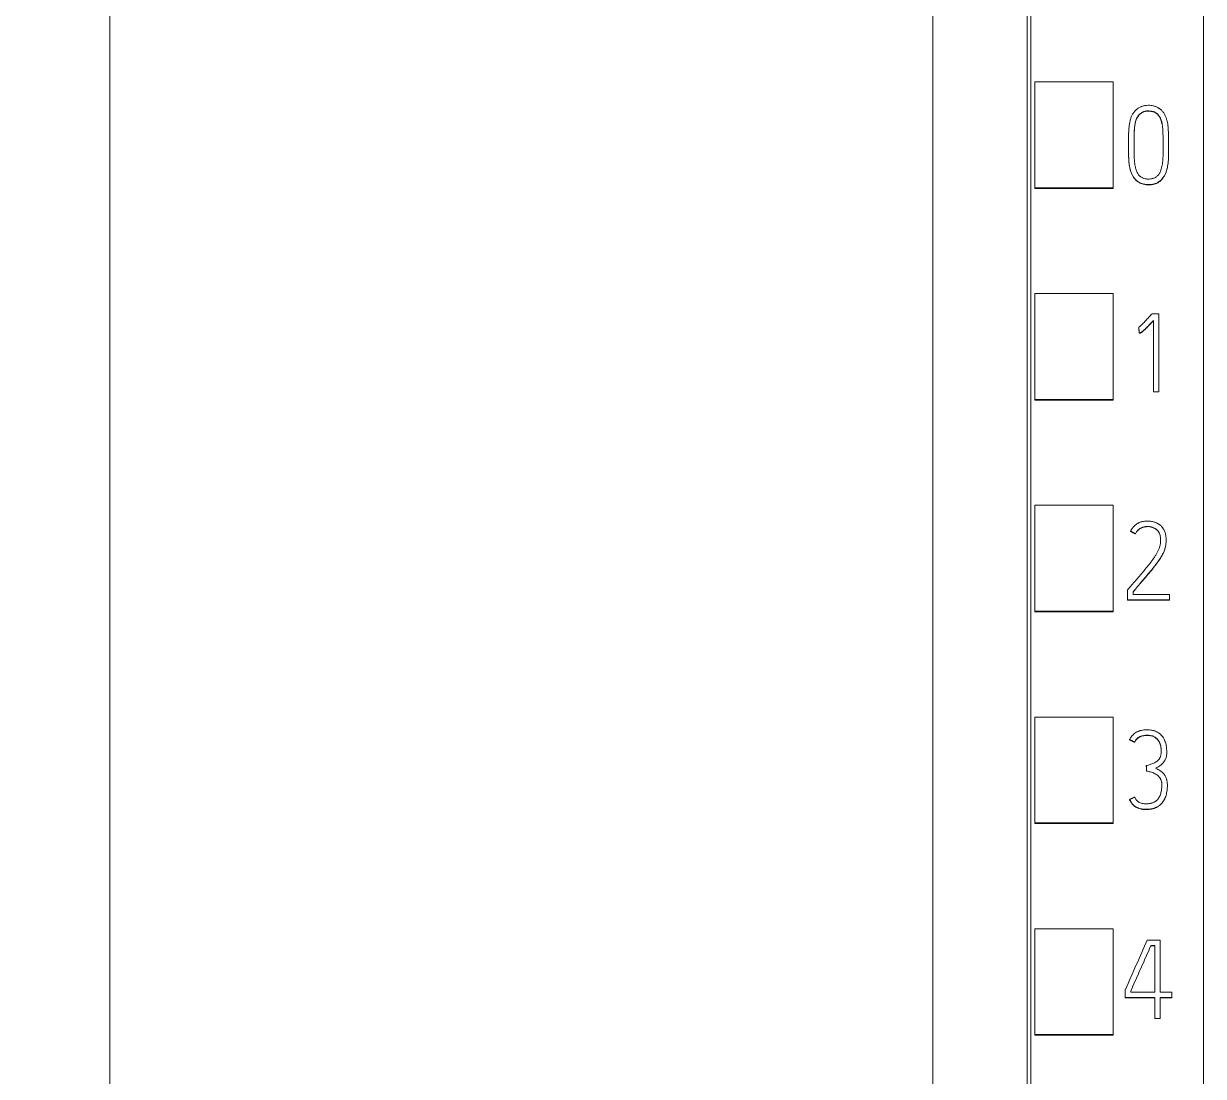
# Model space of a CAD drawing. Header units: millimetres. Extents: x 1359 to 3577, y 1336 to 3557.
# Drawn here: x 2840.87 to 2870.97, y 3234.78 to 3261.64 of the extents above; entities that cross this region are included whole.
import ezdxf

# ---------------------------------------------------------------- set-up
doc = ezdxf.new("R2010")
doc.units = ezdxf.units.MM
doc.set_wipeout_variables(frame=1)
doc.layers.add('000-PI-Oprema', color=30, linetype='Continuous', lineweight=5)

msp = doc.modelspace()

# ---------------------------------------------------------------- linework, layer by layer
for p, q in [((2851.571, 3244.933), (2851.571, 3283.933)), ((2783.571, 3242.933), (2849.571, 3242.933))]:
    msp.add_line(p, q)
msp.add_arc((2849.571, 3244.933), 2, 270, 0)

# ---------------------------------------------------------------- next in the draw order: wipeouts: each hides what was drawn before it
msp.add_wipeout([(2836.171, 3330.083), (2870.971, 3330.083), (2870.971, 3183.083), (2836.171, 3183.083)])

# ---------------------------------------------------------------- next in the draw order: linework, layer by layer
at = {"layer": '000-PI-Oprema', "color": 0, "linetype": 'ByBlock', "lineweight": 0}
for p, q in [((2870.971, 3317.763), (2870.971, 3204.345)), ((2866.571, 3206.668), (2866.571, 3315.483)), ((2866.671, 3257.45), (2866.671, 3260.152)), ((2866.671, 3260.152), (2868.671, 3260.152)), ((2868.671, 3257.45), (2868.671, 3260.152)), ((2869.059, 3258.552), (2869.059, 3258.545)), ((2870.083, 3258.503), (2870.083, 3258.51)), ((2866.671, 3257.433), (2866.671, 3257.45)), ((2866.671, 3257.45), (2868.671, 3257.45)), ((2866.671, 3257.433), (2868.671, 3257.433)), ((2868.671, 3257.433), (2868.671, 3257.45)), ((2866.671, 3252.049), (2866.671, 3254.75)), ((2866.671, 3254.75), (2868.671, 3254.75)), ((2868.671, 3252.049), (2868.671, 3254.75)), ((2869.835, 3254.234), (2869.66, 3254.234)), ((2869.835, 3252.246), (2869.835, 3254.234)), ((2869.324, 3253.889), (2869.324, 3253.882)), ((2869.696, 3254.063), (2869.696, 3252.246)), ((2869.333, 3253.741), (2869.333, 3253.735)), ((2866.671, 3252.049), (2868.671, 3252.049)), ((2866.671, 3252.033), (2866.671, 3252.049)), ((2866.671, 3252.033), (2868.671, 3252.033)), ((2868.671, 3252.033), (2868.671, 3252.049)), ((2869.696, 3252.246), (2869.696, 3252.239)), ((2869.696, 3252.246), (2869.835, 3252.246)), ((2869.835, 3252.239), (2869.696, 3252.239)), ((2869.835, 3252.246), (2869.835, 3252.239)), ((2866.671, 3246.647), (2866.671, 3249.349)), ((2866.671, 3249.349), (2868.671, 3249.349)), ((2868.671, 3246.647), (2868.671, 3249.349)), ((2869.114, 3248.687), (2869.114, 3248.681)), ((2869.238, 3248.623), (2869.238, 3248.617)), ((2870.021, 3248.455), (2870.021, 3248.461)), ((2869.039, 3247.191), (2869.039, 3246.936)), ((2869.039, 3246.936), (2869.039, 3246.93)), ((2869.039, 3246.936), (2870.104, 3246.936)), ((2870.104, 3246.93), (2869.039, 3246.93)), ((2869.177, 3247.075), (2869.177, 3247.141)), ((2870.104, 3247.075), (2869.177, 3247.075)), ((2870.104, 3246.936), (2870.104, 3247.075)), ((2870.104, 3246.936), (2870.104, 3246.93)), ((2866.671, 3246.647), (2868.671, 3246.647)), ((2866.671, 3246.633), (2866.671, 3246.647)), ((2866.671, 3246.633), (2868.671, 3246.633)), ((2868.671, 3246.633), (2868.671, 3246.647)), ((2866.671, 3241.246), (2866.671, 3243.947)), ((2866.671, 3243.947), (2868.671, 3243.947)), ((2868.671, 3241.246), (2868.671, 3243.947)), ((2869.09, 3243.371), (2869.09, 3243.365)), ((2869.218, 3243.308), (2869.218, 3243.301)), ((2870.036, 3243.053), (2870.036, 3243.059)), ((2869.514, 3242.706), (2869.514, 3242.7)), ((2869.523, 3242.568), (2869.523, 3242.561)), ((2870.053, 3242.2), (2870.053, 3242.206)), ((2869.09, 3241.844), (2869.09, 3241.838)), ((2866.671, 3241.233), (2866.671, 3241.246)), ((2866.671, 3241.246), (2868.671, 3241.246)), ((2866.671, 3241.233), (2868.671, 3241.233)), ((2868.671, 3241.233), (2868.671, 3241.246)), ((2866.671, 3235.844), (2866.671, 3238.545)), ((2866.671, 3238.545), (2868.671, 3238.545)), ((2868.671, 3235.844), (2868.671, 3238.545)), ((2869.539, 3238.258), (2869.87, 3238.258)), ((2869.87, 3238.258), (2869.87, 3236.927)), ((2869.631, 3238.119), (2869.631, 3238.113)), ((2869.728, 3238.119), (2869.631, 3238.119)), ((2869.631, 3238.113), (2869.728, 3238.113)), ((2869.728, 3236.927), (2869.728, 3238.119)), ((2868.979, 3236.788), (2868.979, 3236.994)), ((2869.118, 3236.963), (2869.118, 3236.927)), ((2868.979, 3236.788), (2868.979, 3236.782)), ((2869.728, 3236.788), (2868.979, 3236.788)), ((2868.979, 3236.782), (2869.728, 3236.782)), ((2869.118, 3236.927), (2869.728, 3236.927)), ((2869.728, 3236.259), (2869.728, 3236.788)), ((2869.87, 3236.927), (2870.164, 3236.927)), ((2869.87, 3236.788), (2869.87, 3236.259)), ((2870.164, 3236.788), (2869.87, 3236.788)), ((2869.87, 3236.782), (2870.164, 3236.782)), ((2870.164, 3236.927), (2870.164, 3236.788)), ((2870.164, 3236.788), (2870.164, 3236.782)), ((2869.87, 3236.259), (2869.728, 3236.259)), ((2869.728, 3236.259), (2869.728, 3236.253)), ((2869.728, 3236.253), (2869.87, 3236.253)), ((2869.87, 3236.259), (2869.87, 3236.253)), ((2866.671, 3235.833), (2866.671, 3235.844)), ((2866.671, 3235.844), (2868.671, 3235.844)), ((2866.671, 3235.833), (2868.671, 3235.833)), ((2868.671, 3235.833), (2868.671, 3235.844))]:
    msp.add_line(p, q, dxfattribs=at)
msp.add_ellipse((2879.37, 3197.366), major_axis=(446.41, 1009.074), ratio=0.023151, start_param=1.540505, end_param=1.541759, dxfattribs=at)
for points, knots in [([(2866.471, 3206.382), (2866.471, 3209.723), (2866.471, 3217.688), (2866.471, 3230.328), (2866.471, 3245.814), (2866.471, 3260.108), (2866.471, 3274.318), (2866.471, 3288.885), (2866.471, 3303.055), (2866.471, 3312.625), (2866.471, 3315.669)], [0, 0, 0, 0, 0.091483, 0.21812, 0.346206, 0.515858, 0.610111, 0.736264, 0.916066, 1, 1, 1, 1]), ([(2843.071, 3312.603), (2843.071, 3310.58), (2843.071, 3302.031), (2843.071, 3288.885), (2843.071, 3274.318), (2843.071, 3260.108), (2843.071, 3245.814), (2843.071, 3230.328), (2843.071, 3217.569), (2843.071, 3208.688), (2843.071, 3204.43), (2843.071, 3203.633)], [0, 0, 0, 0, 0.055935, 0.236292, 0.362833, 0.457376, 0.627551, 0.756032, 0.883059, 0.978086, 1, 1, 1, 1]), ([(2864.071, 3312.603), (2864.071, 3310.58), (2864.071, 3302.031), (2864.071, 3288.885), (2864.071, 3274.318), (2864.071, 3260.108), (2864.071, 3245.814), (2864.071, 3230.328), (2864.071, 3217.569), (2864.071, 3208.688), (2864.071, 3204.43), (2864.071, 3203.633)], [0, 0, 0, 0, 0.055935, 0.236292, 0.362833, 0.457376, 0.627551, 0.756032, 0.883059, 0.978086, 1, 1, 1, 1]), ([(2869.4, 3259.523), (2869.426, 3259.533), (2869.452, 3259.54), (2869.504, 3259.549), (2869.531, 3259.552), (2869.585, 3259.552), (2869.612, 3259.551), (2869.665, 3259.543), (2869.692, 3259.538), (2869.731, 3259.526), (2869.744, 3259.522), (2869.769, 3259.513), (2869.794, 3259.502), (2869.817, 3259.489), (2869.835, 3259.479), (2869.84, 3259.475), (2869.852, 3259.468), (2869.857, 3259.464), (2869.884, 3259.444), (2869.904, 3259.425), (2869.93, 3259.395), (2869.938, 3259.384), (2869.954, 3259.362), (2869.962, 3259.351), (2869.982, 3259.316), (2869.995, 3259.293), (2870.016, 3259.244), (2870.025, 3259.218), (2870.037, 3259.18), (2870.04, 3259.167), (2870.047, 3259.141), (2870.056, 3259.102), (2870.071, 3259.01), (2870.076, 3258.931), (2870.08, 3258.825), (2870.082, 3258.772), (2870.083, 3258.666), (2870.083, 3258.613), (2870.083, 3258.507), (2870.083, 3258.401), (2870.082, 3258.295), (2870.078, 3258.189), (2870.076, 3258.136), (2870.065, 3258.031), (2870.056, 3257.979), (2870.039, 3257.914), (2870.035, 3257.901), (2870.027, 3257.875), (2870.023, 3257.862), (2870.009, 3257.824), (2869.998, 3257.799), (2869.98, 3257.763), (2869.973, 3257.751), (2869.959, 3257.728), (2869.952, 3257.717), (2869.928, 3257.684), (2869.911, 3257.664), (2869.882, 3257.636), (2869.872, 3257.627), (2869.856, 3257.614), (2869.85, 3257.61), (2869.839, 3257.603), (2869.834, 3257.599), (2869.805, 3257.581), (2869.781, 3257.569), (2869.743, 3257.555), (2869.73, 3257.551), (2869.703, 3257.543), (2869.69, 3257.54), (2869.651, 3257.532), (2869.624, 3257.529), (2869.583, 3257.528), (2869.57, 3257.528), (2869.543, 3257.529), (2869.529, 3257.53), (2869.489, 3257.534), (2869.462, 3257.539), (2869.423, 3257.549), (2869.41, 3257.553), (2869.385, 3257.563), (2869.372, 3257.568), (2869.335, 3257.585), (2869.312, 3257.598), (2869.279, 3257.622), (2869.268, 3257.631), (2869.248, 3257.649), (2869.239, 3257.659), (2869.211, 3257.688), (2869.195, 3257.71), (2869.173, 3257.744), (2869.166, 3257.756), (2869.153, 3257.78), (2869.147, 3257.792), (2869.13, 3257.829), (2869.121, 3257.854), (2869.109, 3257.892), (2869.105, 3257.905), (2869.098, 3257.932), (2869.095, 3257.945), (2869.087, 3257.985), (2869.083, 3258.011), (2869.065, 3258.144), (2869.062, 3258.251), (2869.06, 3258.411), (2869.059, 3258.465), (2869.059, 3258.572), (2869.059, 3258.626), (2869.061, 3258.733), (2869.062, 3258.786), (2869.066, 3258.893), (2869.07, 3258.946), (2869.081, 3259.052), (2869.088, 3259.105), (2869.106, 3259.183), (2869.113, 3259.209), (2869.127, 3259.248), (2869.132, 3259.261), (2869.143, 3259.286), (2869.149, 3259.299), (2869.169, 3259.335), (2869.184, 3259.357), (2869.21, 3259.39), (2869.219, 3259.4), (2869.239, 3259.42), (2869.249, 3259.429), (2869.28, 3259.456), (2869.302, 3259.473), (2869.337, 3259.494), (2869.349, 3259.501), (2869.368, 3259.51), (2869.378, 3259.514), (2869.389, 3259.519), (2869.394, 3259.521), (2869.397, 3259.522), (2869.399, 3259.522), (2869.4, 3259.523)], [0, 0, 0, 0, 0.015625, 0.015625, 0.03125, 0.03125, 0.046875, 0.046875, 0.0625, 0.0625, 0.070312, 0.070312, 0.078125, 0.085937, 0.085937, 0.089844, 0.089844, 0.09375, 0.09375, 0.109375, 0.109375, 0.117187, 0.117187, 0.125, 0.125, 0.140625, 0.140625, 0.15625, 0.15625, 0.164062, 0.164062, 0.171875, 0.1875, 0.21875, 0.21875, 0.25, 0.25, 0.28125, 0.28125, 0.3125, 0.34375, 0.34375, 0.375, 0.375, 0.40625, 0.40625, 0.414062, 0.414062, 0.421875, 0.421875, 0.4375, 0.4375, 0.445312, 0.445312, 0.453125, 0.453125, 0.46875, 0.46875, 0.476562, 0.476562, 0.480469, 0.480469, 0.484375, 0.484375, 0.5, 0.5, 0.507812, 0.507812, 0.515625, 0.515625, 0.53125, 0.53125, 0.539063, 0.539063, 0.546875, 0.546875, 0.5625, 0.5625, 0.570313, 0.570313, 0.578125, 0.578125, 0.59375, 0.59375, 0.601563, 0.601563, 0.609375, 0.609375, 0.625, 0.625, 0.632813, 0.632813, 0.640625, 0.640625, 0.65625, 0.65625, 0.664063, 0.664063, 0.671875, 0.671875, 0.6875, 0.6875, 0.75, 0.75, 0.78125, 0.78125, 0.8125, 0.8125, 0.84375, 0.84375, 0.875, 0.875, 0.90625, 0.90625, 0.921875, 0.921875, 0.929688, 0.929688, 0.9375, 0.9375, 0.953125, 0.953125, 0.960938, 0.960938, 0.96875, 0.96875, 0.984375, 0.984375, 0.992187, 0.992187, 0.996094, 0.998047, 0.999023, 0.999023, 1, 1, 1, 1]), ([(2869.743, 3259.37), (2869.763, 3259.359), (2869.781, 3259.346), (2869.813, 3259.314), (2869.827, 3259.297), (2869.852, 3259.26), (2869.863, 3259.24), (2869.882, 3259.2), (2869.891, 3259.179), (2869.912, 3259.115), (2869.921, 3259.072), (2869.929, 3259.005), (2869.931, 3258.983), (2869.935, 3258.939), (2869.936, 3258.916), (2869.941, 3258.805), (2869.944, 3258.715), (2869.945, 3258.536), (2869.944, 3258.447), (2869.943, 3258.313), (2869.942, 3258.246), (2869.938, 3258.179), (2869.934, 3258.134), (2869.932, 3258.112), (2869.924, 3258.046), (2869.916, 3258.002), (2869.899, 3257.937), (2869.893, 3257.916), (2869.881, 3257.884), (2869.877, 3257.874), (2869.869, 3257.853), (2869.859, 3257.833), (2869.848, 3257.813), (2869.836, 3257.794), (2869.829, 3257.785), (2869.808, 3257.759), (2869.792, 3257.743), (2869.765, 3257.723), (2869.756, 3257.717), (2869.736, 3257.706), (2869.726, 3257.701), (2869.705, 3257.692), (2869.695, 3257.688), (2869.673, 3257.682), (2869.662, 3257.679), (2869.629, 3257.672), (2869.607, 3257.67), (2869.574, 3257.669), (2869.562, 3257.669), (2869.54, 3257.67), (2869.529, 3257.671), (2869.495, 3257.676), (2869.474, 3257.68), (2869.442, 3257.691), (2869.431, 3257.695), (2869.41, 3257.704), (2869.39, 3257.714), (2869.372, 3257.727), (2869.358, 3257.737), (2869.354, 3257.741), (2869.346, 3257.748), (2869.342, 3257.752), (2869.33, 3257.764), (2869.323, 3257.773), (2869.31, 3257.791), (2869.303, 3257.8), (2869.286, 3257.83), (2869.277, 3257.85), (2869.26, 3257.891), (2869.253, 3257.912), (2869.244, 3257.945), (2869.241, 3257.956), (2869.236, 3257.977), (2869.228, 3258.01), (2869.223, 3258.043), (2869.214, 3258.108), (2869.21, 3258.152), (2869.202, 3258.284), (2869.201, 3258.372), (2869.201, 3258.504), (2869.201, 3258.548), (2869.201, 3258.637), (2869.202, 3258.769), (2869.207, 3258.901), (2869.217, 3259.011), (2869.22, 3259.033), (2869.226, 3259.077), (2869.23, 3259.098), (2869.238, 3259.131), (2869.241, 3259.141), (2869.248, 3259.162), (2869.251, 3259.173), (2869.263, 3259.204), (2869.272, 3259.224), (2869.288, 3259.252), (2869.294, 3259.262), (2869.306, 3259.28), (2869.313, 3259.289), (2869.334, 3259.314), (2869.349, 3259.33), (2869.375, 3259.351), (2869.384, 3259.358), (2869.403, 3259.37), (2869.412, 3259.375), (2869.442, 3259.39), (2869.463, 3259.396), (2869.506, 3259.406), (2869.528, 3259.408), (2869.572, 3259.409), (2869.594, 3259.408), (2869.638, 3259.403), (2869.66, 3259.4), (2869.692, 3259.391), (2869.702, 3259.388), (2869.718, 3259.382), (2869.723, 3259.38), (2869.731, 3259.377), (2869.733, 3259.375), (2869.738, 3259.373), (2869.741, 3259.372), (2869.743, 3259.37)], [0, 0, 0, 0, 0.015625, 0.015625, 0.03125, 0.03125, 0.046875, 0.046875, 0.0625, 0.0625, 0.09375, 0.09375, 0.109375, 0.109375, 0.125, 0.125, 0.1875, 0.1875, 0.25, 0.25, 0.28125, 0.296875, 0.296875, 0.3125, 0.3125, 0.34375, 0.34375, 0.359375, 0.359375, 0.367188, 0.367188, 0.375, 0.382813, 0.382813, 0.390625, 0.390625, 0.40625, 0.40625, 0.414063, 0.414063, 0.421875, 0.421875, 0.429688, 0.429688, 0.4375, 0.4375, 0.453125, 0.453125, 0.460938, 0.460938, 0.46875, 0.46875, 0.484375, 0.484375, 0.492188, 0.492188, 0.5, 0.507813, 0.507813, 0.511719, 0.511719, 0.515625, 0.515625, 0.523438, 0.523438, 0.53125, 0.53125, 0.546875, 0.546875, 0.5625, 0.5625, 0.570313, 0.570313, 0.578125, 0.59375, 0.59375, 0.625, 0.625, 0.6875, 0.6875, 0.71875, 0.71875, 0.75, 0.8125, 0.8125, 0.828125, 0.828125, 0.84375, 0.84375, 0.851562, 0.851562, 0.859375, 0.859375, 0.875, 0.875, 0.882812, 0.882812, 0.890625, 0.890625, 0.90625, 0.90625, 0.914062, 0.914062, 0.921875, 0.921875, 0.9375, 0.9375, 0.953125, 0.953125, 0.96875, 0.96875, 0.984375, 0.984375, 0.992187, 0.992187, 0.996094, 0.996094, 0.998047, 0.998047, 1, 1, 1, 1]), ([(2869.743, 3259.364), (2869.723, 3259.375), (2869.702, 3259.383), (2869.67, 3259.391), (2869.659, 3259.393), (2869.637, 3259.397), (2869.626, 3259.398), (2869.592, 3259.402), (2869.57, 3259.403), (2869.526, 3259.401), (2869.504, 3259.399), (2869.471, 3259.392), (2869.46, 3259.389), (2869.438, 3259.381), (2869.428, 3259.377), (2869.408, 3259.367), (2869.398, 3259.361), (2869.38, 3259.349), (2869.371, 3259.342), (2869.354, 3259.327), (2869.346, 3259.319), (2869.33, 3259.303), (2869.323, 3259.295), (2869.302, 3259.268), (2869.29, 3259.249), (2869.274, 3259.22), (2869.269, 3259.21), (2869.26, 3259.189), (2869.255, 3259.179), (2869.244, 3259.147), (2869.238, 3259.125), (2869.224, 3259.06), (2869.218, 3259.016), (2869.21, 3258.928), (2869.207, 3258.883), (2869.204, 3258.794), (2869.203, 3258.749), (2869.201, 3258.66), (2869.201, 3258.616), (2869.201, 3258.533), (2869.201, 3258.494), (2869.201, 3258.456)], [0, 0, 0, 0, 0.050692, 0.050692, 0.076038, 0.076038, 0.101384, 0.101384, 0.152076, 0.152076, 0.202768, 0.202768, 0.228114, 0.228114, 0.25346, 0.25346, 0.278806, 0.278806, 0.304152, 0.304152, 0.329498, 0.329498, 0.354844, 0.354844, 0.405536, 0.405536, 0.430882, 0.430882, 0.456228, 0.456228, 0.506919, 0.506919, 0.608303, 0.608303, 0.709687, 0.709687, 0.811071, 0.811071, 0.912455, 0.912455, 1, 1, 1, 1]), ([(2869.945, 3258.552), (2869.945, 3258.578), (2869.945, 3258.604), (2869.943, 3258.718), (2869.941, 3258.806), (2869.934, 3258.938), (2869.932, 3258.982), (2869.92, 3259.069), (2869.911, 3259.112), (2869.893, 3259.164), (2869.89, 3259.174), (2869.881, 3259.195), (2869.877, 3259.205), (2869.862, 3259.235), (2869.851, 3259.255), (2869.833, 3259.282), (2869.826, 3259.291), (2869.812, 3259.308), (2869.797, 3259.325), (2869.78, 3259.339), (2869.767, 3259.349), (2869.762, 3259.352), (2869.753, 3259.358), (2869.748, 3259.361), (2869.743, 3259.364)], [0, 0, 0, 0, 0.088977, 0.088977, 0.392651, 0.392651, 0.544488, 0.544488, 0.696326, 0.696326, 0.734285, 0.734285, 0.772244, 0.772244, 0.848163, 0.848163, 0.886122, 0.886122, 0.924081, 0.962041, 0.962041, 0.98102, 0.98102, 1, 1, 1, 1]), ([(2869.059, 3258.545), (2869.059, 3258.482), (2869.06, 3258.418), (2869.061, 3258.3), (2869.062, 3258.247), (2869.066, 3258.166), (2869.068, 3258.139), (2869.073, 3258.086), (2869.075, 3258.059), (2869.086, 3257.979), (2869.097, 3257.926), (2869.117, 3257.861), (2869.121, 3257.849), (2869.13, 3257.823), (2869.136, 3257.811), (2869.152, 3257.774), (2869.165, 3257.751), (2869.186, 3257.717), (2869.194, 3257.706), (2869.21, 3257.684), (2869.219, 3257.674), (2869.246, 3257.644), (2869.266, 3257.626), (2869.299, 3257.602), (2869.31, 3257.594), (2869.333, 3257.58), (2869.345, 3257.574), (2869.382, 3257.557), (2869.407, 3257.548), (2869.446, 3257.537), (2869.46, 3257.534), (2869.486, 3257.529), (2869.5, 3257.527), (2869.54, 3257.522), (2869.567, 3257.521), (2869.607, 3257.523), (2869.621, 3257.524), (2869.648, 3257.526), (2869.661, 3257.528), (2869.7, 3257.536), (2869.726, 3257.543), (2869.764, 3257.557), (2869.777, 3257.562), (2869.801, 3257.574), (2869.813, 3257.58), (2869.848, 3257.601), (2869.869, 3257.617), (2869.909, 3257.655), (2869.927, 3257.675), (2869.95, 3257.708), (2869.958, 3257.72), (2869.972, 3257.743), (2869.978, 3257.755), (2869.997, 3257.791), (2870.008, 3257.815), (2870.027, 3257.865), (2870.035, 3257.891), (2870.049, 3257.943), (2870.054, 3257.97), (2870.064, 3258.023), (2870.075, 3258.102), (2870.078, 3258.182), (2870.082, 3258.289), (2870.083, 3258.378), (2870.083, 3258.468), (2870.083, 3258.504)], [0, 0, 0, 0, 0.074801, 0.074801, 0.137845, 0.137845, 0.169367, 0.169367, 0.200889, 0.200889, 0.263933, 0.263933, 0.279694, 0.279694, 0.295455, 0.295455, 0.326976, 0.326976, 0.342737, 0.342737, 0.358498, 0.358498, 0.39002, 0.39002, 0.405781, 0.405781, 0.421542, 0.421542, 0.453064, 0.453064, 0.468825, 0.468825, 0.484586, 0.484586, 0.516108, 0.516108, 0.531869, 0.531869, 0.54763, 0.54763, 0.579151, 0.579151, 0.594912, 0.594912, 0.610673, 0.610673, 0.642195, 0.642195, 0.673717, 0.673717, 0.689478, 0.689478, 0.705239, 0.705239, 0.736761, 0.736761, 0.768283, 0.768283, 0.799805, 0.799805, 0.831326, 0.89437, 0.89437, 0.957414, 1, 1, 1, 1]), ([(2869.66, 3254.234), (2869.633, 3254.204), (2869.606, 3254.174), (2869.552, 3254.115), (2869.525, 3254.086), (2869.483, 3254.042), (2869.47, 3254.027), (2869.442, 3253.998), (2869.428, 3253.984), (2869.399, 3253.955), (2869.385, 3253.942), (2869.355, 3253.915), (2869.34, 3253.902), (2869.324, 3253.889)], [0, 0, 0, 0, 0.25, 0.25, 0.5, 0.5, 0.625, 0.625, 0.75, 0.75, 0.875, 0.875, 1, 1, 1, 1]), ([(2869.333, 3253.741), (2869.338, 3253.741), (2869.343, 3253.742), (2869.353, 3253.744), (2869.358, 3253.745), (2869.368, 3253.749), (2869.372, 3253.751), (2869.381, 3253.756), (2869.386, 3253.759), (2869.398, 3253.768), (2869.406, 3253.774), (2869.422, 3253.787), (2869.43, 3253.794), (2869.453, 3253.814), (2869.468, 3253.828), (2869.498, 3253.856), (2869.512, 3253.871), (2869.556, 3253.914), (2869.584, 3253.943), (2869.64, 3254.003), (2869.668, 3254.033), (2869.696, 3254.063)], [0, 0, 0, 0, 0.03125, 0.03125, 0.0625, 0.0625, 0.09375, 0.09375, 0.125, 0.125, 0.1875, 0.1875, 0.25, 0.25, 0.375, 0.375, 0.5, 0.5, 0.75, 0.75, 1, 1, 1, 1]), ([(2869.696, 3254.056), (2869.668, 3254.026), (2869.64, 3253.997), (2869.584, 3253.937), (2869.555, 3253.908), (2869.512, 3253.864), (2869.498, 3253.85), (2869.468, 3253.822), (2869.453, 3253.808), (2869.43, 3253.787), (2869.422, 3253.781), (2869.406, 3253.768), (2869.398, 3253.762), (2869.386, 3253.753), (2869.381, 3253.75), (2869.372, 3253.745), (2869.368, 3253.743), (2869.358, 3253.739), (2869.353, 3253.738), (2869.343, 3253.736), (2869.338, 3253.735), (2869.333, 3253.735)], [0, 0, 0, 0, 0.25, 0.25, 0.5, 0.5, 0.625, 0.625, 0.75, 0.75, 0.8125, 0.8125, 0.875, 0.875, 0.90625, 0.90625, 0.9375, 0.9375, 0.96875, 0.96875, 1, 1, 1, 1]), ([(2869.238, 3248.623), (2869.25, 3248.647), (2869.263, 3248.669), (2869.287, 3248.699), (2869.296, 3248.709), (2869.315, 3248.727), (2869.325, 3248.735), (2869.356, 3248.758), (2869.379, 3248.77), (2869.427, 3248.79), (2869.452, 3248.797), (2869.49, 3248.805), (2869.503, 3248.806), (2869.529, 3248.809), (2869.542, 3248.809), (2869.581, 3248.809), (2869.607, 3248.806), (2869.645, 3248.797), (2869.657, 3248.794), (2869.682, 3248.785), (2869.694, 3248.781), (2869.729, 3248.764), (2869.751, 3248.751), (2869.781, 3248.726), (2869.791, 3248.717), (2869.809, 3248.698), (2869.817, 3248.688), (2869.828, 3248.672), (2869.832, 3248.667), (2869.838, 3248.655), (2869.847, 3248.638), (2869.855, 3248.62), (2869.863, 3248.595), (2869.866, 3248.583), (2869.871, 3248.557), (2869.874, 3248.544), (2869.877, 3248.519), (2869.878, 3248.506), (2869.879, 3248.48), (2869.879, 3248.467), (2869.879, 3248.441), (2869.879, 3248.428), (2869.877, 3248.402), (2869.876, 3248.39), (2869.871, 3248.351), (2869.866, 3248.326), (2869.856, 3248.288), (2869.852, 3248.276), (2869.844, 3248.251), (2869.839, 3248.239), (2869.825, 3248.203), (2869.814, 3248.18), (2869.79, 3248.134), (2869.777, 3248.112), (2869.75, 3248.068), (2869.737, 3248.047), (2869.694, 3247.983), (2869.664, 3247.941), (2869.571, 3247.818), (2869.506, 3247.738), (2869.407, 3247.62), (2869.374, 3247.581), (2869.307, 3247.502), (2869.274, 3247.463), (2869.207, 3247.385), (2869.173, 3247.347), (2869.106, 3247.269), (2869.072, 3247.23), (2869.039, 3247.191)], [0, 0, 0, 0, 0.03125, 0.03125, 0.046875, 0.046875, 0.0625, 0.0625, 0.09375, 0.09375, 0.125, 0.125, 0.140625, 0.140625, 0.15625, 0.15625, 0.1875, 0.1875, 0.203125, 0.203125, 0.21875, 0.21875, 0.25, 0.25, 0.265625, 0.265625, 0.28125, 0.28125, 0.289063, 0.289063, 0.296875, 0.3125, 0.3125, 0.328125, 0.328125, 0.34375, 0.34375, 0.359375, 0.359375, 0.375, 0.375, 0.390625, 0.390625, 0.40625, 0.40625, 0.4375, 0.4375, 0.453125, 0.453125, 0.46875, 0.46875, 0.5, 0.5, 0.53125, 0.53125, 0.5625, 0.5625, 0.625, 0.625, 0.75, 0.75, 0.8125, 0.8125, 0.875, 0.875, 0.9375, 0.9375, 1, 1, 1, 1]), ([(2869.177, 3247.141), (2869.216, 3247.187), (2869.255, 3247.233), (2869.333, 3247.325), (2869.372, 3247.371), (2869.451, 3247.463), (2869.49, 3247.508), (2869.567, 3247.601), (2869.606, 3247.647), (2869.682, 3247.741), (2869.719, 3247.788), (2869.774, 3247.86), (2869.792, 3247.884), (2869.827, 3247.933), (2869.844, 3247.958), (2869.878, 3248.008), (2869.894, 3248.034), (2869.924, 3248.086), (2869.938, 3248.112), (2869.957, 3248.153), (2869.963, 3248.167), (2869.974, 3248.195), (2869.979, 3248.209), (2869.993, 3248.253), (2870.001, 3248.282), (2870.012, 3248.341), (2870.016, 3248.371), (2870.019, 3248.416), (2870.02, 3248.431), (2870.021, 3248.461), (2870.021, 3248.476), (2870.019, 3248.522), (2870.015, 3248.552), (2870.007, 3248.596), (2870.004, 3248.611), (2869.997, 3248.64), (2869.992, 3248.655), (2869.982, 3248.683), (2869.976, 3248.697), (2869.962, 3248.724), (2869.955, 3248.737), (2869.943, 3248.756), (2869.938, 3248.762), (2869.929, 3248.775), (2869.925, 3248.781), (2869.91, 3248.798), (2869.9, 3248.809), (2869.879, 3248.831), (2869.867, 3248.841), (2869.85, 3248.855), (2869.843, 3248.859), (2869.831, 3248.868), (2869.824, 3248.872), (2869.791, 3248.891), (2869.763, 3248.903), (2869.721, 3248.918), (2869.706, 3248.923), (2869.677, 3248.93), (2869.662, 3248.934), (2869.632, 3248.939), (2869.617, 3248.941), (2869.587, 3248.943), (2869.572, 3248.944), (2869.542, 3248.945), (2869.526, 3248.945), (2869.496, 3248.944), (2869.481, 3248.942), (2869.436, 3248.937), (2869.406, 3248.931), (2869.363, 3248.917), (2869.349, 3248.912), (2869.328, 3248.903), (2869.321, 3248.9), (2869.307, 3248.893), (2869.301, 3248.889), (2869.268, 3248.87), (2869.243, 3248.852), (2869.21, 3248.822), (2869.199, 3248.811), (2869.178, 3248.789), (2869.169, 3248.777), (2869.142, 3248.741), (2869.126, 3248.715), (2869.114, 3248.687)], [0, 0, 0, 0, 0.0625, 0.0625, 0.125, 0.125, 0.1875, 0.1875, 0.25, 0.25, 0.3125, 0.3125, 0.34375, 0.34375, 0.375, 0.375, 0.40625, 0.40625, 0.4375, 0.4375, 0.453125, 0.453125, 0.46875, 0.46875, 0.5, 0.5, 0.53125, 0.53125, 0.546875, 0.546875, 0.5625, 0.5625, 0.59375, 0.59375, 0.609375, 0.609375, 0.625, 0.625, 0.640625, 0.640625, 0.65625, 0.65625, 0.664062, 0.664062, 0.671875, 0.671875, 0.6875, 0.6875, 0.703125, 0.703125, 0.710937, 0.710937, 0.71875, 0.71875, 0.75, 0.75, 0.765625, 0.765625, 0.78125, 0.78125, 0.796875, 0.796875, 0.8125, 0.8125, 0.828125, 0.828125, 0.84375, 0.84375, 0.875, 0.875, 0.890625, 0.890625, 0.898437, 0.898437, 0.90625, 0.90625, 0.9375, 0.9375, 0.953125, 0.953125, 0.96875, 0.96875, 1, 1, 1, 1]), ([(2869.879, 3248.452), (2869.879, 3248.463), (2869.879, 3248.473), (2869.878, 3248.496), (2869.877, 3248.509), (2869.874, 3248.535), (2869.872, 3248.548), (2869.867, 3248.573), (2869.864, 3248.586), (2869.856, 3248.611), (2869.851, 3248.623), (2869.843, 3248.64), (2869.84, 3248.646), (2869.833, 3248.658), (2869.83, 3248.663), (2869.812, 3248.69), (2869.794, 3248.709), (2869.769, 3248.73), (2869.763, 3248.734), (2869.753, 3248.742), (2869.737, 3248.753), (2869.708, 3248.768), (2869.684, 3248.778), (2869.66, 3248.787), (2869.647, 3248.791), (2869.609, 3248.799), (2869.583, 3248.802), (2869.531, 3248.803), (2869.492, 3248.8), (2869.454, 3248.791), (2869.429, 3248.784), (2869.416, 3248.779), (2869.392, 3248.77), (2869.38, 3248.764), (2869.358, 3248.752), (2869.347, 3248.745), (2869.315, 3248.722), (2869.296, 3248.704), (2869.272, 3248.673), (2869.264, 3248.663), (2869.251, 3248.64), (2869.244, 3248.629), (2869.238, 3248.617)], [0, 0, 0, 0, 0.034384, 0.034384, 0.076368, 0.076368, 0.118351, 0.118351, 0.160334, 0.160334, 0.202317, 0.202317, 0.223309, 0.223309, 0.244301, 0.244301, 0.328267, 0.328267, 0.349259, 0.349259, 0.370251, 0.412234, 0.454217, 0.454217, 0.496201, 0.496201, 0.580167, 0.580167, 0.664134, 0.706117, 0.706117, 0.7481, 0.7481, 0.790084, 0.790084, 0.832067, 0.832067, 0.916033, 0.916033, 0.958017, 0.958017, 1, 1, 1, 1]), ([(2870.021, 3248.455), (2870.021, 3248.449), (2870.021, 3248.444), (2870.02, 3248.423), (2870.019, 3248.408), (2870.016, 3248.363), (2870.012, 3248.333), (2870, 3248.274), (2869.993, 3248.245), (2869.979, 3248.201), (2869.973, 3248.187), (2869.962, 3248.159), (2869.956, 3248.145), (2869.937, 3248.104), (2869.923, 3248.077), (2869.893, 3248.026), (2869.877, 3248), (2869.843, 3247.95), (2869.826, 3247.926), (2869.791, 3247.877), (2869.773, 3247.853), (2869.719, 3247.781), (2869.681, 3247.734), (2869.605, 3247.64), (2869.567, 3247.594), (2869.489, 3247.502), (2869.45, 3247.456), (2869.372, 3247.364), (2869.333, 3247.319), (2869.255, 3247.227), (2869.216, 3247.181), (2869.177, 3247.135)], [0, 0, 0, 0, 0.010377, 0.010377, 0.038652, 0.038652, 0.095202, 0.095202, 0.151752, 0.151752, 0.180027, 0.180027, 0.208302, 0.208302, 0.264851, 0.264851, 0.321401, 0.321401, 0.377951, 0.377951, 0.434501, 0.434501, 0.547601, 0.547601, 0.660701, 0.660701, 0.7738, 0.7738, 0.8869, 0.8869, 1, 1, 1, 1]), ([(2869.753, 3242.643), (2869.771, 3242.651), (2869.789, 3242.661), (2869.823, 3242.681), (2869.84, 3242.691), (2869.865, 3242.708), (2869.873, 3242.713), (2869.889, 3242.725), (2869.897, 3242.732), (2869.912, 3242.745), (2869.919, 3242.752), (2869.934, 3242.766), (2869.94, 3242.774), (2869.96, 3242.797), (2869.972, 3242.813), (2869.987, 3242.839), (2869.992, 3242.848), (2870.001, 3242.866), (2870.005, 3242.876), (2870.016, 3242.904), (2870.022, 3242.923), (2870.03, 3242.963), (2870.033, 3242.983), (2870.036, 3243.023), (2870.036, 3243.043), (2870.036, 3243.084), (2870.035, 3243.104), (2870.031, 3243.164), (2870.026, 3243.203), (2870.013, 3243.263), (2870.007, 3243.282), (2869.995, 3243.321), (2869.981, 3243.359), (2869.962, 3243.394), (2869.941, 3243.429), (2869.929, 3243.446), (2869.904, 3243.477), (2869.883, 3243.499), (2869.86, 3243.518), (2869.844, 3243.531), (2869.836, 3243.537), (2869.794, 3243.565), (2869.757, 3243.582), (2869.709, 3243.598), (2869.699, 3243.6), (2869.679, 3243.605), (2869.65, 3243.612), (2869.6, 3243.619), (2869.56, 3243.621), (2869.519, 3243.621), (2869.499, 3243.62), (2869.439, 3243.616), (2869.399, 3243.61), (2869.351, 3243.596), (2869.341, 3243.593), (2869.322, 3243.586), (2869.313, 3243.582), (2869.285, 3243.57), (2869.249, 3243.551), (2869.216, 3243.527), (2869.192, 3243.508), (2869.185, 3243.501), (2869.17, 3243.487), (2869.163, 3243.48), (2869.143, 3243.458), (2869.13, 3243.442), (2869.114, 3243.417), (2869.108, 3243.408), (2869.099, 3243.39), (2869.094, 3243.381), (2869.09, 3243.371)], [0, 0, 0, 0, 0.03125, 0.03125, 0.0625, 0.0625, 0.078125, 0.078125, 0.09375, 0.09375, 0.109375, 0.109375, 0.125, 0.125, 0.15625, 0.15625, 0.171875, 0.171875, 0.1875, 0.1875, 0.21875, 0.21875, 0.25, 0.25, 0.28125, 0.28125, 0.3125, 0.3125, 0.375, 0.375, 0.40625, 0.40625, 0.4375, 0.46875, 0.46875, 0.5, 0.5, 0.53125, 0.546875, 0.546875, 0.5625, 0.5625, 0.625, 0.625, 0.640625, 0.640625, 0.65625, 0.6875, 0.71875, 0.71875, 0.75, 0.75, 0.8125, 0.8125, 0.828125, 0.828125, 0.84375, 0.84375, 0.875, 0.90625, 0.90625, 0.921875, 0.921875, 0.9375, 0.9375, 0.96875, 0.96875, 0.984375, 0.984375, 1, 1, 1, 1]), ([(2869.218, 3243.308), (2869.225, 3243.323), (2869.233, 3243.337), (2869.252, 3243.364), (2869.262, 3243.377), (2869.279, 3243.394), (2869.285, 3243.4), (2869.298, 3243.411), (2869.304, 3243.416), (2869.318, 3243.426), (2869.325, 3243.431), (2869.339, 3243.439), (2869.346, 3243.443), (2869.368, 3243.454), (2869.384, 3243.46), (2869.416, 3243.469), (2869.432, 3243.473), (2869.464, 3243.478), (2869.481, 3243.48), (2869.514, 3243.482), (2869.531, 3243.482), (2869.58, 3243.481), (2869.613, 3243.478), (2869.654, 3243.468), (2869.662, 3243.466), (2869.678, 3243.461), (2869.685, 3243.458), (2869.708, 3243.449), (2869.723, 3243.442), (2869.744, 3243.428), (2869.751, 3243.423), (2869.764, 3243.413), (2869.77, 3243.408), (2869.789, 3243.391), (2869.8, 3243.379), (2869.815, 3243.359), (2869.82, 3243.352), (2869.829, 3243.338), (2869.842, 3243.317), (2869.853, 3243.295), (2869.866, 3243.264), (2869.871, 3243.249), (2869.88, 3243.217), (2869.883, 3243.2), (2869.891, 3243.152), (2869.894, 3243.119), (2869.895, 3243.069), (2869.895, 3243.053), (2869.893, 3243.02), (2869.892, 3243.003), (2869.888, 3242.979), (2869.886, 3242.97), (2869.882, 3242.954), (2869.879, 3242.946), (2869.871, 3242.923), (2869.863, 3242.908), (2869.85, 3242.887), (2869.845, 3242.88), (2869.835, 3242.867), (2869.83, 3242.861), (2869.819, 3242.849), (2869.813, 3242.843), (2869.801, 3242.831), (2869.795, 3242.826), (2869.775, 3242.81), (2869.762, 3242.801), (2869.733, 3242.784), (2869.719, 3242.776), (2869.689, 3242.762), (2869.673, 3242.756), (2869.642, 3242.745), (2869.626, 3242.74), (2869.578, 3242.725), (2869.546, 3242.715), (2869.514, 3242.706)], [0, 0, 0, 0, 0.03125, 0.03125, 0.0625, 0.0625, 0.078125, 0.078125, 0.09375, 0.09375, 0.109375, 0.109375, 0.125, 0.125, 0.15625, 0.15625, 0.1875, 0.1875, 0.21875, 0.21875, 0.25, 0.25, 0.3125, 0.3125, 0.328125, 0.328125, 0.34375, 0.34375, 0.375, 0.375, 0.390625, 0.390625, 0.40625, 0.40625, 0.4375, 0.4375, 0.453125, 0.453125, 0.46875, 0.5, 0.5, 0.53125, 0.53125, 0.5625, 0.5625, 0.625, 0.625, 0.65625, 0.65625, 0.6875, 0.6875, 0.703125, 0.703125, 0.71875, 0.71875, 0.75, 0.75, 0.765625, 0.765625, 0.78125, 0.78125, 0.796875, 0.796875, 0.8125, 0.8125, 0.84375, 0.84375, 0.875, 0.875, 0.90625, 0.90625, 0.9375, 0.9375, 1, 1, 1, 1]), ([(2869.895, 3243.064), (2869.895, 3243.068), (2869.895, 3243.072), (2869.894, 3243.109), (2869.892, 3243.142), (2869.884, 3243.191), (2869.881, 3243.207), (2869.874, 3243.231), (2869.872, 3243.239), (2869.867, 3243.255), (2869.864, 3243.263), (2869.854, 3243.286), (2869.847, 3243.301), (2869.831, 3243.33), (2869.822, 3243.344), (2869.802, 3243.37), (2869.791, 3243.383), (2869.773, 3243.4), (2869.766, 3243.405), (2869.753, 3243.415), (2869.747, 3243.42), (2869.726, 3243.434), (2869.711, 3243.442), (2869.68, 3243.454), (2869.664, 3243.459), (2869.632, 3243.467), (2869.616, 3243.47), (2869.583, 3243.474), (2869.566, 3243.475), (2869.533, 3243.476), (2869.516, 3243.476), (2869.483, 3243.474), (2869.467, 3243.472), (2869.434, 3243.467), (2869.418, 3243.463), (2869.394, 3243.456), (2869.386, 3243.454), (2869.37, 3243.448), (2869.362, 3243.445), (2869.347, 3243.437), (2869.34, 3243.434), (2869.326, 3243.425), (2869.319, 3243.421), (2869.299, 3243.406), (2869.286, 3243.395), (2869.263, 3243.371), (2869.252, 3243.358), (2869.234, 3243.331), (2869.225, 3243.316), (2869.218, 3243.301)], [0, 0, 0, 0, 0.012687, 0.012687, 0.111418, 0.111418, 0.160784, 0.160784, 0.185467, 0.185467, 0.21015, 0.21015, 0.259515, 0.259515, 0.308881, 0.308881, 0.358247, 0.358247, 0.382929, 0.382929, 0.407612, 0.407612, 0.456978, 0.456978, 0.506343, 0.506343, 0.555709, 0.555709, 0.605075, 0.605075, 0.65444, 0.65444, 0.703806, 0.703806, 0.753172, 0.753172, 0.777855, 0.777855, 0.802537, 0.802537, 0.82722, 0.82722, 0.851903, 0.851903, 0.901269, 0.901269, 0.950634, 0.950634, 1, 1, 1, 1]), ([(2869.09, 3241.844), (2869.098, 3241.825), (2869.108, 3241.806), (2869.129, 3241.77), (2869.141, 3241.752), (2869.16, 3241.727), (2869.167, 3241.719), (2869.182, 3241.704), (2869.19, 3241.697), (2869.214, 3241.677), (2869.231, 3241.664), (2869.258, 3241.648), (2869.268, 3241.643), (2869.287, 3241.634), (2869.296, 3241.63), (2869.326, 3241.618), (2869.345, 3241.612), (2869.386, 3241.602), (2869.407, 3241.598), (2869.449, 3241.594), (2869.47, 3241.593), (2869.512, 3241.592), (2869.533, 3241.592), (2869.575, 3241.594), (2869.596, 3241.596), (2869.627, 3241.601), (2869.638, 3241.603), (2869.658, 3241.607), (2869.669, 3241.609), (2869.699, 3241.617), (2869.719, 3241.623), (2869.748, 3241.635), (2869.758, 3241.639), (2869.777, 3241.648), (2869.787, 3241.653), (2869.814, 3241.668), (2869.832, 3241.68), (2869.865, 3241.705), (2869.881, 3241.719), (2869.91, 3241.749), (2869.924, 3241.766), (2869.949, 3241.8), (2869.96, 3241.817), (2869.975, 3241.845), (2869.98, 3241.854), (2869.989, 3241.873), (2869.994, 3241.883), (2870.014, 3241.932), (2870.025, 3241.972), (2870.038, 3242.033), (2870.041, 3242.054), (2870.047, 3242.096), (2870.049, 3242.117), (2870.052, 3242.159), (2870.053, 3242.179), (2870.053, 3242.221), (2870.052, 3242.242), (2870.049, 3242.284), (2870.046, 3242.304), (2870.04, 3242.335), (2870.037, 3242.346), (2870.031, 3242.366), (2870.028, 3242.376), (2870.016, 3242.406), (2870.008, 3242.425), (2869.992, 3242.453), (2869.986, 3242.462), (2869.974, 3242.479), (2869.967, 3242.488), (2869.946, 3242.512), (2869.931, 3242.527), (2869.899, 3242.554), (2869.881, 3242.567), (2869.846, 3242.59), (2869.828, 3242.601), (2869.791, 3242.622), (2869.772, 3242.633), (2869.753, 3242.643)], [0, 0, 0, 0, 0.03125, 0.03125, 0.0625, 0.0625, 0.078125, 0.078125, 0.09375, 0.09375, 0.125, 0.125, 0.140625, 0.140625, 0.15625, 0.15625, 0.1875, 0.1875, 0.21875, 0.21875, 0.25, 0.25, 0.28125, 0.28125, 0.3125, 0.3125, 0.328125, 0.328125, 0.34375, 0.34375, 0.375, 0.375, 0.390625, 0.390625, 0.40625, 0.40625, 0.4375, 0.4375, 0.46875, 0.46875, 0.5, 0.5, 0.53125, 0.53125, 0.546875, 0.546875, 0.5625, 0.5625, 0.625, 0.625, 0.65625, 0.65625, 0.6875, 0.6875, 0.71875, 0.71875, 0.75, 0.75, 0.78125, 0.78125, 0.796875, 0.796875, 0.8125, 0.8125, 0.84375, 0.84375, 0.859375, 0.859375, 0.875, 0.875, 0.90625, 0.90625, 0.9375, 0.9375, 0.96875, 0.96875, 1, 1, 1, 1]), ([(2869.523, 3242.568), (2869.557, 3242.562), (2869.59, 3242.554), (2869.656, 3242.536), (2869.688, 3242.525), (2869.735, 3242.502), (2869.75, 3242.493), (2869.779, 3242.475), (2869.793, 3242.465), (2869.813, 3242.448), (2869.819, 3242.442), (2869.831, 3242.429), (2869.837, 3242.423), (2869.854, 3242.403), (2869.864, 3242.389), (2869.877, 3242.367), (2869.881, 3242.359), (2869.888, 3242.343), (2869.892, 3242.335), (2869.9, 3242.311), (2869.904, 3242.294), (2869.91, 3242.26), (2869.911, 3242.242), (2869.911, 3242.208), (2869.911, 3242.191), (2869.909, 3242.139), (2869.905, 3242.105), (2869.896, 3242.054), (2869.893, 3242.037), (2869.885, 3242.004), (2869.88, 3241.987), (2869.869, 3241.954), (2869.862, 3241.938), (2869.847, 3241.907), (2869.839, 3241.891), (2869.81, 3241.848), (2869.786, 3241.823), (2869.751, 3241.797), (2869.744, 3241.792), (2869.729, 3241.783), (2869.721, 3241.779), (2869.698, 3241.767), (2869.682, 3241.761), (2869.657, 3241.753), (2869.649, 3241.75), (2869.632, 3241.746), (2869.607, 3241.741), (2869.564, 3241.735), (2869.529, 3241.733), (2869.495, 3241.733), (2869.477, 3241.734), (2869.443, 3241.737), (2869.426, 3241.739), (2869.392, 3241.746), (2869.375, 3241.751), (2869.343, 3241.763), (2869.327, 3241.771), (2869.306, 3241.786), (2869.299, 3241.791), (2869.286, 3241.803), (2869.279, 3241.809), (2869.268, 3241.821), (2869.262, 3241.828), (2869.251, 3241.842), (2869.246, 3241.849), (2869.233, 3241.871), (2869.225, 3241.886), (2869.218, 3241.902)], [0, 0, 0, 0, 0.0625, 0.0625, 0.125, 0.125, 0.15625, 0.15625, 0.1875, 0.1875, 0.203125, 0.203125, 0.21875, 0.21875, 0.25, 0.25, 0.265625, 0.265625, 0.28125, 0.28125, 0.3125, 0.3125, 0.34375, 0.34375, 0.375, 0.375, 0.4375, 0.4375, 0.46875, 0.46875, 0.5, 0.5, 0.53125, 0.53125, 0.5625, 0.5625, 0.625, 0.625, 0.640625, 0.640625, 0.65625, 0.65625, 0.6875, 0.6875, 0.703125, 0.703125, 0.71875, 0.75, 0.78125, 0.78125, 0.8125, 0.8125, 0.84375, 0.84375, 0.875, 0.875, 0.90625, 0.90625, 0.921875, 0.921875, 0.9375, 0.9375, 0.953125, 0.953125, 0.96875, 0.96875, 1, 1, 1, 1]), ([(2870.048, 3242.098), (2870.047, 3242.089), (2870.046, 3242.08), (2870.042, 3242.051), (2870.038, 3242.03), (2870.026, 3241.969), (2870.015, 3241.929), (2869.995, 3241.88), (2869.991, 3241.871), (2869.982, 3241.851), (2869.977, 3241.842), (2869.962, 3241.814), (2869.951, 3241.796), (2869.926, 3241.762), (2869.913, 3241.746), (2869.891, 3241.723), (2869.883, 3241.716), (2869.867, 3241.701), (2869.859, 3241.695), (2869.834, 3241.675), (2869.817, 3241.664), (2869.789, 3241.648), (2869.78, 3241.643), (2869.761, 3241.634), (2869.751, 3241.63), (2869.702, 3241.61), (2869.661, 3241.6), (2869.599, 3241.591), (2869.577, 3241.588), (2869.535, 3241.586), (2869.514, 3241.586), (2869.472, 3241.586), (2869.451, 3241.588), (2869.419, 3241.591), (2869.409, 3241.592), (2869.388, 3241.596), (2869.377, 3241.598), (2869.346, 3241.605), (2869.326, 3241.612), (2869.297, 3241.624), (2869.287, 3241.628), (2869.268, 3241.637), (2869.259, 3241.642), (2869.231, 3241.658), (2869.214, 3241.67), (2869.19, 3241.691), (2869.182, 3241.698), (2869.167, 3241.713), (2869.16, 3241.721), (2869.141, 3241.746), (2869.129, 3241.764), (2869.108, 3241.8), (2869.098, 3241.819), (2869.09, 3241.838)], [0, 0, 0, 0, 0.019264, 0.019264, 0.065966, 0.065966, 0.15937, 0.15937, 0.18272, 0.18272, 0.206071, 0.206071, 0.252773, 0.252773, 0.299475, 0.299475, 0.322825, 0.322825, 0.346176, 0.346176, 0.392878, 0.392878, 0.416229, 0.416229, 0.43958, 0.43958, 0.532983, 0.532983, 0.579685, 0.579685, 0.626386, 0.626386, 0.673088, 0.673088, 0.696439, 0.696439, 0.71979, 0.71979, 0.766492, 0.766492, 0.789842, 0.789842, 0.813193, 0.813193, 0.859895, 0.859895, 0.883246, 0.883246, 0.906597, 0.906597, 0.953298, 0.953298, 1, 1, 1, 1]), ([(2869.911, 3242.203), (2869.911, 3242.208), (2869.911, 3242.212), (2869.911, 3242.234), (2869.91, 3242.252), (2869.906, 3242.277), (2869.905, 3242.285), (2869.903, 3242.293)], [0, 0, 0, 0, 0.153515, 0.153515, 0.727403, 0.727403, 1, 1, 1, 1]), ([(2869.631, 3238.119), (2869.62, 3238.095), (2869.61, 3238.071), (2869.589, 3238.023), (2869.578, 3237.999), (2869.546, 3237.926), (2869.525, 3237.878), (2869.483, 3237.781), (2869.461, 3237.733), (2869.419, 3237.637), (2869.397, 3237.589), (2869.354, 3237.492), (2869.333, 3237.444), (2869.29, 3237.348), (2869.269, 3237.3), (2869.226, 3237.203), (2869.204, 3237.155), (2869.172, 3237.083), (2869.161, 3237.059), (2869.145, 3237.023), (2869.14, 3237.011), (2869.129, 3236.987), (2869.123, 3236.975), (2869.118, 3236.963)], [0, 0, 0, 0, 0.0625, 0.0625, 0.125, 0.125, 0.25, 0.25, 0.375, 0.375, 0.5, 0.5, 0.625, 0.625, 0.75, 0.75, 0.875, 0.875, 0.9375, 0.9375, 0.96875, 0.96875, 1, 1, 1, 1]), ([(2869.118, 3236.957), (2869.123, 3236.969), (2869.129, 3236.981), (2869.14, 3237.005), (2869.145, 3237.017), (2869.161, 3237.053), (2869.172, 3237.077), (2869.204, 3237.149), (2869.226, 3237.197), (2869.269, 3237.294), (2869.29, 3237.342), (2869.333, 3237.438), (2869.354, 3237.486), (2869.397, 3237.582), (2869.419, 3237.631), (2869.461, 3237.727), (2869.483, 3237.775), (2869.525, 3237.872), (2869.546, 3237.92), (2869.578, 3237.992), (2869.589, 3238.016), (2869.61, 3238.065), (2869.62, 3238.089), (2869.631, 3238.113)], [0, 0, 0, 0, 0.03125, 0.03125, 0.0625, 0.0625, 0.125, 0.125, 0.25, 0.25, 0.375, 0.375, 0.5, 0.5, 0.625, 0.625, 0.75, 0.75, 0.875, 0.875, 0.9375, 0.9375, 1, 1, 1, 1])]:
    msp.add_open_spline(points, degree=3, knots=knots, dxfattribs=at)
for points, weights in [([(2869.324, 3253.889), (2869.328, 3253.815), (2869.333, 3253.741)], [0.500000018061, 0.499999981939, 0.500000018061]), ([(2869.333, 3253.735), (2869.328, 3253.809), (2869.324, 3253.882)], [0.499999996815, 0.500000003185, 0.499999996815]), ([(2869.114, 3248.687), (2869.176, 3248.655), (2869.238, 3248.623)], [0.500000104134, 0.499999895866, 0.500000104134]), ([(2869.238, 3248.617), (2869.176, 3248.649), (2869.114, 3248.681)], [0.500000092294, 0.499999907706, 0.500000092294]), ([(2869.09, 3243.371), (2869.154, 3243.34), (2869.218, 3243.308)], [0.500000022956, 0.499999977044, 0.500000022956]), ([(2869.218, 3243.301), (2869.154, 3243.333), (2869.09, 3243.365)], [0.499999955127, 0.500000044873, 0.499999955127]), ([(2869.514, 3242.706), (2869.519, 3242.637), (2869.523, 3242.568)], [0.499999978275, 0.500000021725, 0.499999978275]), ([(2869.523, 3242.561), (2869.519, 3242.631), (2869.514, 3242.7)], [0.500000012737, 0.499999987263, 0.500000012737]), ([(2869.218, 3241.902), (2869.154, 3241.873), (2869.09, 3241.844)], [0.500000064377, 0.499999935623, 0.500000064377])]:
    msp.add_rational_spline(points, weights, degree=2, dxfattribs=at)

# ---------------------------------------------------------------- next in the draw order: wipeouts: each hides what was drawn before it
msp.add_wipeout([(2870.971, 3330.083), (2905.771, 3330.083), (2905.771, 3183.083), (2870.971, 3183.083)])

# ---------------------------------------------------------------- next in the draw order: linework, layer by layer
msp.add_line((2870.971, 3317.763), (2870.971, 3204.345), dxfattribs=at)

doc.saveas('drawing.dxf')
